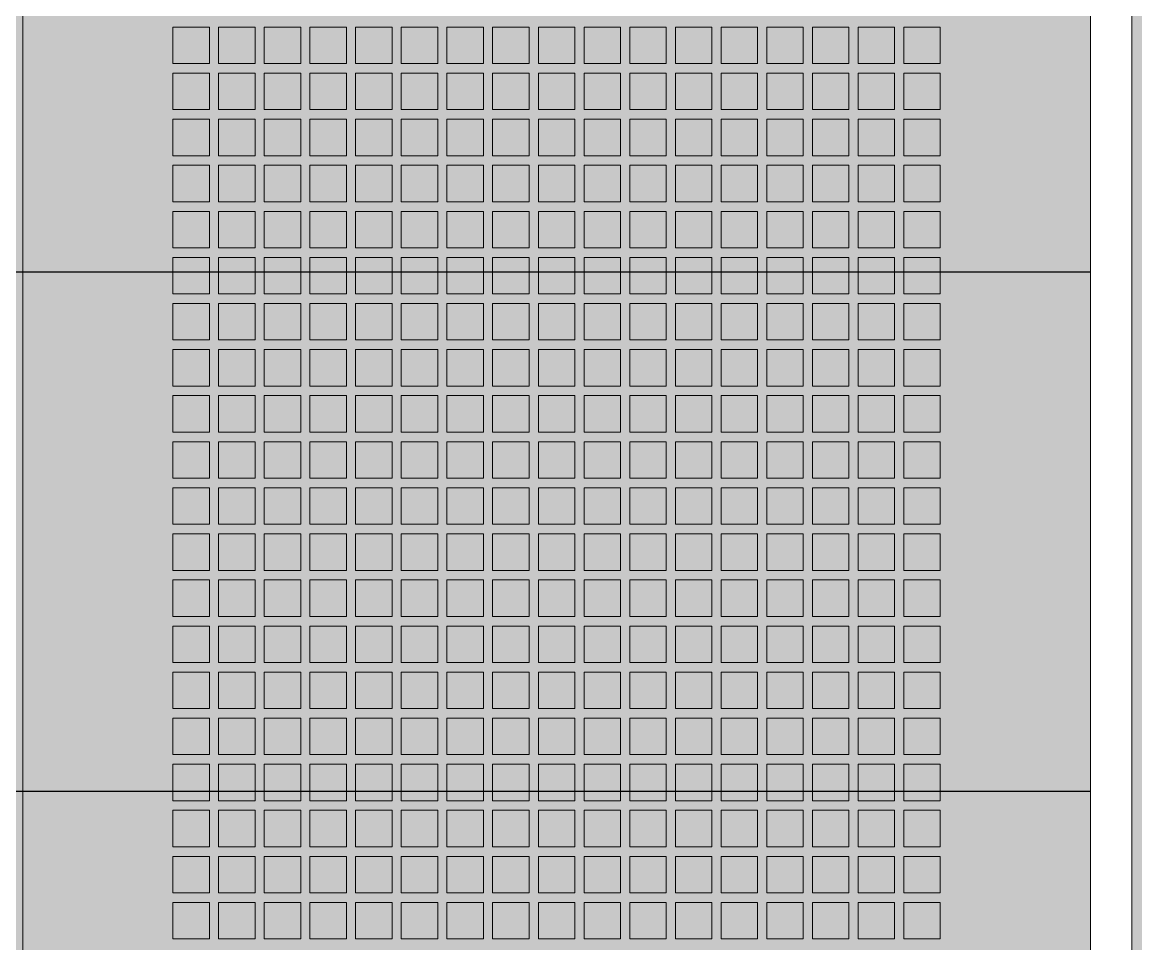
# Model space of a CAD drawing. Header units: millimetres. Extents: x 6914 to 9858, y -2771 to -210.
# Drawn here: x 7629.5 to 7870.3, y -792.2 to -592.9 of the extents above; entities that cross this region are included whole.
import ezdxf

# ---------------------------------------------------------------- set-up
doc = ezdxf.new("R2010")
doc.units = ezdxf.units.MM
doc.layers.get('0').update_dxf_attribs({"lineweight": 9})
doc.layers.add('THICK', color=7, linetype='Continuous', lineweight=13)
doc.layers.add('тонкая', color=7, linetype='Continuous', lineweight=13)
doc.layers.add('Невидимые', color=170, linetype='Continuous', plot=False)

# ---------------------------------------------------------------- blocks, each defined once
blk = doc.blocks.new('Из_буфера7475')
at = {"ltscale": 40}
h = blk.add_hatch(color=252, dxfattribs=at)
h.paths.add_polyline_path([(-115.44, -1152.97), (115.45, -1152.97), (115.45, -1396.21), (-115.44, -1396.21)])
h.paths.add_polyline_path([(115.45, -47.68), (115.45, -1152.97), (-115.44, -1152.97), (-115.44, -47.68), (-113.44, -45.68), (113.45, -45.68)])
h.paths.add_polyline_path([(-115.44, -1152.97), (115.45, -1152.97), (115.45, -1396.21), (-115.44, -1396.21)])
blk.add_lwpolyline([(115.45, -47.68), (115.45, -1152.97), (-115.44, -1152.97), (-115.44, -47.68), (-113.44, -45.68), (113.45, -45.68)], close=True, dxfattribs=at)
at = {"layer": 'Невидимые', "ltscale": 40}
for p, q in [((-115.44, -240.3), (115.45, -240.3)), ((-115.44, -352.68), (115.45, -352.68))]:
    blk.add_line(p, q, dxfattribs=at)
blk = doc.blocks.new('Из_буфера21322')
at = {"ltscale": 100, "true_color": 0xc5c7c4}
h = blk.add_hatch(color=9, dxfattribs=at)
h.paths.add_polyline_path([(300, -1998.7), (255, -1998.7), (255, -1987.3), (300, -1987.3)])
h.paths.add_polyline_path([(300, -9.7), (255, -9.7), (255, -1987.3), (300, -1987.3)])
at = {"ltscale": 100}
blk.add_lwpolyline([(300, -9.7), (255, -9.7), (255, -1987.3), (300, -1987.3)], close=True, dxfattribs=at)
at = {"layer": 'THICK'}
blk.add_line((255, -236.25), (255, -1960.75), dxfattribs=at)

msp = doc.modelspace()

# ---------------------------------------------------------------- hatches: boundary and pattern name
at = {"ltscale": 40}
h = msp.add_hatch(color=252, dxfattribs=at)
h.paths.add_polyline_path([(7629.58, -1559.52), (7860.47, -1559.52), (7860.47, -1802.76), (7629.58, -1802.76)])
h.paths.add_polyline_path([(7860.47, -454.23), (7860.47, -1559.52), (7629.58, -1559.52), (7629.58, -454.23), (7631.58, -452.23), (7858.47, -452.23)])
h.paths.add_polyline_path([(7629.58, -1559.52), (7860.47, -1559.52), (7860.47, -1802.76), (7629.58, -1802.76)])

# ---------------------------------------------------------------- linework, layer by layer
msp.add_lwpolyline([(7860.47, -454.23), (7860.47, -1559.52), (7629.58, -1559.52), (7629.58, -454.23), (7631.58, -452.23), (7858.47, -452.23)], close=True, dxfattribs=at)
at = {"layer": 'Невидимые', "ltscale": 40}
for p, q in [((7629.58, -646.85), (7860.47, -646.85)), ((7629.58, -759.23), (7860.47, -759.23))]:
    msp.add_line(p, q, dxfattribs=at)
at = {"layer": 'тонкая'}
for points in [[(7662.04, -593.91), (7669.95, -593.91), (7669.95, -601.82), (7662.04, -601.82)], [(7671.92, -593.91), (7679.83, -593.91), (7679.83, -601.82), (7671.92, -601.82)], [(7681.8, -593.91), (7689.7, -593.91), (7689.7, -601.82), (7681.8, -601.82)], [(7691.68, -593.91), (7699.58, -593.91), (7699.58, -601.82), (7691.68, -601.82)], [(7701.56, -593.91), (7709.46, -593.91), (7709.46, -601.82), (7701.56, -601.82)], [(7711.44, -593.91), (7719.34, -593.91), (7719.34, -601.82), (7711.44, -601.82)], [(7721.31, -593.91), (7729.22, -593.91), (7729.22, -601.82), (7721.31, -601.82)], [(7731.19, -593.91), (7739.1, -593.91), (7739.1, -601.82), (7731.19, -601.82)], [(7741.07, -593.91), (7748.97, -593.91), (7748.97, -601.82), (7741.07, -601.82)], [(7750.95, -593.91), (7758.85, -593.91), (7758.85, -601.82), (7750.95, -601.82)], [(7760.83, -593.91), (7768.73, -593.91), (7768.73, -601.82), (7760.83, -601.82)], [(7770.71, -593.91), (7778.61, -593.91), (7778.61, -601.82), (7770.71, -601.82)], [(7780.58, -593.91), (7788.49, -593.91), (7788.49, -601.82), (7780.58, -601.82)], [(7790.46, -593.91), (7798.37, -593.91), (7798.37, -601.82), (7790.46, -601.82)], [(7800.34, -593.91), (7808.24, -593.91), (7808.24, -601.82), (7800.34, -601.82)], [(7810.22, -593.91), (7818.12, -593.91), (7818.12, -601.82), (7810.22, -601.82)], [(7820.1, -593.91), (7828, -593.91), (7828, -601.82), (7820.1, -601.82)], [(7662.04, -603.88), (7669.95, -603.88), (7669.95, -611.78), (7662.04, -611.78)], [(7671.92, -603.88), (7679.83, -603.88), (7679.83, -611.78), (7671.92, -611.78)], [(7681.8, -603.88), (7689.7, -603.88), (7689.7, -611.78), (7681.8, -611.78)], [(7691.68, -603.88), (7699.58, -603.88), (7699.58, -611.78), (7691.68, -611.78)], [(7701.56, -603.88), (7709.46, -603.88), (7709.46, -611.78), (7701.56, -611.78)], [(7711.44, -603.88), (7719.34, -603.88), (7719.34, -611.78), (7711.44, -611.78)], [(7721.31, -603.88), (7729.22, -603.88), (7729.22, -611.78), (7721.31, -611.78)], [(7731.19, -603.88), (7739.1, -603.88), (7739.1, -611.78), (7731.19, -611.78)], [(7741.07, -603.88), (7748.97, -603.88), (7748.97, -611.78), (7741.07, -611.78)], [(7750.95, -603.88), (7758.85, -603.88), (7758.85, -611.78), (7750.95, -611.78)], [(7760.83, -603.88), (7768.73, -603.88), (7768.73, -611.78), (7760.83, -611.78)], [(7770.71, -603.88), (7778.61, -603.88), (7778.61, -611.78), (7770.71, -611.78)], [(7780.58, -603.88), (7788.49, -603.88), (7788.49, -611.78), (7780.58, -611.78)], [(7790.46, -603.88), (7798.37, -603.88), (7798.37, -611.78), (7790.46, -611.78)], [(7800.34, -603.88), (7808.24, -603.88), (7808.24, -611.78), (7800.34, -611.78)], [(7810.22, -603.88), (7818.12, -603.88), (7818.12, -611.78), (7810.22, -611.78)], [(7820.1, -603.88), (7828, -603.88), (7828, -611.78), (7820.1, -611.78)], [(7662.04, -613.85), (7669.95, -613.85), (7669.95, -621.75), (7662.04, -621.75)], [(7671.92, -613.85), (7679.83, -613.85), (7679.83, -621.75), (7671.92, -621.75)], [(7681.8, -613.85), (7689.7, -613.85), (7689.7, -621.75), (7681.8, -621.75)], [(7691.68, -613.85), (7699.58, -613.85), (7699.58, -621.75), (7691.68, -621.75)], [(7701.56, -613.85), (7709.46, -613.85), (7709.46, -621.75), (7701.56, -621.75)], [(7711.44, -613.85), (7719.34, -613.85), (7719.34, -621.75), (7711.44, -621.75)], [(7721.31, -613.85), (7729.22, -613.85), (7729.22, -621.75), (7721.31, -621.75)], [(7731.19, -613.85), (7739.1, -613.85), (7739.1, -621.75), (7731.19, -621.75)], [(7741.07, -613.85), (7748.97, -613.85), (7748.97, -621.75), (7741.07, -621.75)], [(7750.95, -613.85), (7758.85, -613.85), (7758.85, -621.75), (7750.95, -621.75)], [(7760.83, -613.85), (7768.73, -613.85), (7768.73, -621.75), (7760.83, -621.75)], [(7770.71, -613.85), (7778.61, -613.85), (7778.61, -621.75), (7770.71, -621.75)], [(7780.58, -613.85), (7788.49, -613.85), (7788.49, -621.75), (7780.58, -621.75)], [(7790.46, -613.85), (7798.37, -613.85), (7798.37, -621.75), (7790.46, -621.75)], [(7800.34, -613.85), (7808.24, -613.85), (7808.24, -621.75), (7800.34, -621.75)], [(7810.22, -613.85), (7818.12, -613.85), (7818.12, -621.75), (7810.22, -621.75)], [(7820.1, -613.85), (7828, -613.85), (7828, -621.75), (7820.1, -621.75)], [(7662.04, -623.81), (7669.95, -623.81), (7669.95, -631.72), (7662.04, -631.72)], [(7671.92, -623.81), (7679.83, -623.81), (7679.83, -631.72), (7671.92, -631.72)], [(7681.8, -623.81), (7689.7, -623.81), (7689.7, -631.72), (7681.8, -631.72)], [(7691.68, -623.81), (7699.58, -623.81), (7699.58, -631.72), (7691.68, -631.72)], [(7701.56, -623.81), (7709.46, -623.81), (7709.46, -631.72), (7701.56, -631.72)], [(7711.44, -623.81), (7719.34, -623.81), (7719.34, -631.72), (7711.44, -631.72)], [(7721.31, -623.81), (7729.22, -623.81), (7729.22, -631.72), (7721.31, -631.72)], [(7731.19, -623.81), (7739.1, -623.81), (7739.1, -631.72), (7731.19, -631.72)], [(7741.07, -623.81), (7748.97, -623.81), (7748.97, -631.72), (7741.07, -631.72)], [(7750.95, -623.81), (7758.85, -623.81), (7758.85, -631.72), (7750.95, -631.72)], [(7760.83, -623.81), (7768.73, -623.81), (7768.73, -631.72), (7760.83, -631.72)], [(7770.71, -623.81), (7778.61, -623.81), (7778.61, -631.72), (7770.71, -631.72)], [(7780.58, -623.81), (7788.49, -623.81), (7788.49, -631.72), (7780.58, -631.72)], [(7790.46, -623.81), (7798.37, -623.81), (7798.37, -631.72), (7790.46, -631.72)], [(7800.34, -623.81), (7808.24, -623.81), (7808.24, -631.72), (7800.34, -631.72)], [(7810.22, -623.81), (7818.12, -623.81), (7818.12, -631.72), (7810.22, -631.72)], [(7820.1, -623.81), (7828, -623.81), (7828, -631.72), (7820.1, -631.72)], [(7662.04, -633.78), (7669.95, -633.78), (7669.95, -641.68), (7662.04, -641.68)], [(7671.92, -633.78), (7679.83, -633.78), (7679.83, -641.68), (7671.92, -641.68)], [(7681.8, -633.78), (7689.7, -633.78), (7689.7, -641.68), (7681.8, -641.68)], [(7691.68, -633.78), (7699.58, -633.78), (7699.58, -641.68), (7691.68, -641.68)], [(7701.56, -633.78), (7709.46, -633.78), (7709.46, -641.68), (7701.56, -641.68)], [(7711.44, -633.78), (7719.34, -633.78), (7719.34, -641.68), (7711.44, -641.68)], [(7721.31, -633.78), (7729.22, -633.78), (7729.22, -641.68), (7721.31, -641.68)], [(7731.19, -633.78), (7739.1, -633.78), (7739.1, -641.68), (7731.19, -641.68)], [(7741.07, -633.78), (7748.97, -633.78), (7748.97, -641.68), (7741.07, -641.68)], [(7750.95, -633.78), (7758.85, -633.78), (7758.85, -641.68), (7750.95, -641.68)], [(7760.83, -633.78), (7768.73, -633.78), (7768.73, -641.68), (7760.83, -641.68)], [(7770.71, -633.78), (7778.61, -633.78), (7778.61, -641.68), (7770.71, -641.68)], [(7780.58, -633.78), (7788.49, -633.78), (7788.49, -641.68), (7780.58, -641.68)], [(7790.46, -633.78), (7798.37, -633.78), (7798.37, -641.68), (7790.46, -641.68)], [(7800.34, -633.78), (7808.24, -633.78), (7808.24, -641.68), (7800.34, -641.68)], [(7810.22, -633.78), (7818.12, -633.78), (7818.12, -641.68), (7810.22, -641.68)], [(7820.1, -633.78), (7828, -633.78), (7828, -641.68), (7820.1, -641.68)], [(7662.04, -643.74), (7669.95, -643.74), (7669.95, -651.65), (7662.04, -651.65)], [(7671.92, -643.74), (7679.83, -643.74), (7679.83, -651.65), (7671.92, -651.65)], [(7681.8, -643.74), (7689.7, -643.74), (7689.7, -651.65), (7681.8, -651.65)], [(7691.68, -643.74), (7699.58, -643.74), (7699.58, -651.65), (7691.68, -651.65)], [(7701.56, -643.74), (7709.46, -643.74), (7709.46, -651.65), (7701.56, -651.65)], [(7711.44, -643.74), (7719.34, -643.74), (7719.34, -651.65), (7711.44, -651.65)], [(7721.31, -643.74), (7729.22, -643.74), (7729.22, -651.65), (7721.31, -651.65)], [(7731.19, -643.74), (7739.1, -643.74), (7739.1, -651.65), (7731.19, -651.65)], [(7741.07, -643.74), (7748.97, -643.74), (7748.97, -651.65), (7741.07, -651.65)], [(7750.95, -643.74), (7758.85, -643.74), (7758.85, -651.65), (7750.95, -651.65)], [(7760.83, -643.74), (7768.73, -643.74), (7768.73, -651.65), (7760.83, -651.65)], [(7770.71, -643.74), (7778.61, -643.74), (7778.61, -651.65), (7770.71, -651.65)], [(7780.58, -643.74), (7788.49, -643.74), (7788.49, -651.65), (7780.58, -651.65)], [(7790.46, -643.74), (7798.37, -643.74), (7798.37, -651.65), (7790.46, -651.65)], [(7800.34, -643.74), (7808.24, -643.74), (7808.24, -651.65), (7800.34, -651.65)], [(7810.22, -643.74), (7818.12, -643.74), (7818.12, -651.65), (7810.22, -651.65)], [(7820.1, -643.74), (7828, -643.74), (7828, -651.65), (7820.1, -651.65)], [(7662.04, -653.71), (7669.95, -653.71), (7669.95, -661.61), (7662.04, -661.61)], [(7671.92, -653.71), (7679.83, -653.71), (7679.83, -661.61), (7671.92, -661.61)], [(7681.8, -653.71), (7689.7, -653.71), (7689.7, -661.61), (7681.8, -661.61)], [(7691.68, -653.71), (7699.58, -653.71), (7699.58, -661.61), (7691.68, -661.61)], [(7701.56, -653.71), (7709.46, -653.71), (7709.46, -661.61), (7701.56, -661.61)], [(7711.44, -653.71), (7719.34, -653.71), (7719.34, -661.61), (7711.44, -661.61)], [(7721.31, -653.71), (7729.22, -653.71), (7729.22, -661.61), (7721.31, -661.61)], [(7731.19, -653.71), (7739.1, -653.71), (7739.1, -661.61), (7731.19, -661.61)], [(7741.07, -653.71), (7748.97, -653.71), (7748.97, -661.61), (7741.07, -661.61)], [(7750.95, -653.71), (7758.85, -653.71), (7758.85, -661.61), (7750.95, -661.61)], [(7760.83, -653.71), (7768.73, -653.71), (7768.73, -661.61), (7760.83, -661.61)], [(7770.71, -653.71), (7778.61, -653.71), (7778.61, -661.61), (7770.71, -661.61)], [(7780.58, -653.71), (7788.49, -653.71), (7788.49, -661.61), (7780.58, -661.61)], [(7790.46, -653.71), (7798.37, -653.71), (7798.37, -661.61), (7790.46, -661.61)], [(7800.34, -653.71), (7808.24, -653.71), (7808.24, -661.61), (7800.34, -661.61)], [(7810.22, -653.71), (7818.12, -653.71), (7818.12, -661.61), (7810.22, -661.61)], [(7820.1, -653.71), (7828, -653.71), (7828, -661.61), (7820.1, -661.61)], [(7662.04, -663.68), (7669.95, -663.68), (7669.95, -671.58), (7662.04, -671.58)], [(7671.92, -663.68), (7679.83, -663.68), (7679.83, -671.58), (7671.92, -671.58)], [(7681.8, -663.68), (7689.7, -663.68), (7689.7, -671.58), (7681.8, -671.58)], [(7691.68, -663.68), (7699.58, -663.68), (7699.58, -671.58), (7691.68, -671.58)], [(7701.56, -663.68), (7709.46, -663.68), (7709.46, -671.58), (7701.56, -671.58)], [(7711.44, -663.68), (7719.34, -663.68), (7719.34, -671.58), (7711.44, -671.58)], [(7721.31, -663.68), (7729.22, -663.68), (7729.22, -671.58), (7721.31, -671.58)], [(7731.19, -663.68), (7739.1, -663.68), (7739.1, -671.58), (7731.19, -671.58)], [(7741.07, -663.68), (7748.97, -663.68), (7748.97, -671.58), (7741.07, -671.58)], [(7750.95, -663.68), (7758.85, -663.68), (7758.85, -671.58), (7750.95, -671.58)], [(7760.83, -663.68), (7768.73, -663.68), (7768.73, -671.58), (7760.83, -671.58)], [(7770.71, -663.68), (7778.61, -663.68), (7778.61, -671.58), (7770.71, -671.58)], [(7780.58, -663.68), (7788.49, -663.68), (7788.49, -671.58), (7780.58, -671.58)], [(7790.46, -663.68), (7798.37, -663.68), (7798.37, -671.58), (7790.46, -671.58)], [(7800.34, -663.68), (7808.24, -663.68), (7808.24, -671.58), (7800.34, -671.58)], [(7810.22, -663.68), (7818.12, -663.68), (7818.12, -671.58), (7810.22, -671.58)], [(7820.1, -663.68), (7828, -663.68), (7828, -671.58), (7820.1, -671.58)], [(7662.04, -673.64), (7669.95, -673.64), (7669.95, -681.55), (7662.04, -681.55)], [(7671.92, -673.64), (7679.83, -673.64), (7679.83, -681.55), (7671.92, -681.55)], [(7681.8, -673.64), (7689.7, -673.64), (7689.7, -681.55), (7681.8, -681.55)], [(7691.68, -673.64), (7699.58, -673.64), (7699.58, -681.55), (7691.68, -681.55)], [(7701.56, -673.64), (7709.46, -673.64), (7709.46, -681.55), (7701.56, -681.55)], [(7711.44, -673.64), (7719.34, -673.64), (7719.34, -681.55), (7711.44, -681.55)], [(7721.31, -673.64), (7729.22, -673.64), (7729.22, -681.55), (7721.31, -681.55)], [(7731.19, -673.64), (7739.1, -673.64), (7739.1, -681.55), (7731.19, -681.55)], [(7741.07, -673.64), (7748.97, -673.64), (7748.97, -681.55), (7741.07, -681.55)], [(7750.95, -673.64), (7758.85, -673.64), (7758.85, -681.55), (7750.95, -681.55)], [(7760.83, -673.64), (7768.73, -673.64), (7768.73, -681.55), (7760.83, -681.55)], [(7770.71, -673.64), (7778.61, -673.64), (7778.61, -681.55), (7770.71, -681.55)], [(7780.58, -673.64), (7788.49, -673.64), (7788.49, -681.55), (7780.58, -681.55)], [(7790.46, -673.64), (7798.37, -673.64), (7798.37, -681.55), (7790.46, -681.55)], [(7800.34, -673.64), (7808.24, -673.64), (7808.24, -681.55), (7800.34, -681.55)], [(7810.22, -673.64), (7818.12, -673.64), (7818.12, -681.55), (7810.22, -681.55)], [(7820.1, -673.64), (7828, -673.64), (7828, -681.55), (7820.1, -681.55)], [(7662.04, -683.61), (7669.95, -683.61), (7669.95, -691.51), (7662.04, -691.51)], [(7671.92, -683.61), (7679.83, -683.61), (7679.83, -691.51), (7671.92, -691.51)], [(7681.8, -683.61), (7689.7, -683.61), (7689.7, -691.51), (7681.8, -691.51)], [(7691.68, -683.61), (7699.58, -683.61), (7699.58, -691.51), (7691.68, -691.51)], [(7701.56, -683.61), (7709.46, -683.61), (7709.46, -691.51), (7701.56, -691.51)], [(7711.44, -683.61), (7719.34, -683.61), (7719.34, -691.51), (7711.44, -691.51)], [(7721.31, -683.61), (7729.22, -683.61), (7729.22, -691.51), (7721.31, -691.51)], [(7731.19, -683.61), (7739.1, -683.61), (7739.1, -691.51), (7731.19, -691.51)], [(7741.07, -683.61), (7748.97, -683.61), (7748.97, -691.51), (7741.07, -691.51)], [(7750.95, -683.61), (7758.85, -683.61), (7758.85, -691.51), (7750.95, -691.51)], [(7760.83, -683.61), (7768.73, -683.61), (7768.73, -691.51), (7760.83, -691.51)], [(7770.71, -683.61), (7778.61, -683.61), (7778.61, -691.51), (7770.71, -691.51)], [(7780.58, -683.61), (7788.49, -683.61), (7788.49, -691.51), (7780.58, -691.51)], [(7790.46, -683.61), (7798.37, -683.61), (7798.37, -691.51), (7790.46, -691.51)], [(7800.34, -683.61), (7808.24, -683.61), (7808.24, -691.51), (7800.34, -691.51)], [(7810.22, -683.61), (7818.12, -683.61), (7818.12, -691.51), (7810.22, -691.51)], [(7820.1, -683.61), (7828, -683.61), (7828, -691.51), (7820.1, -691.51)], [(7662.04, -693.58), (7669.95, -693.58), (7669.95, -701.48), (7662.04, -701.48)], [(7671.92, -693.58), (7679.83, -693.58), (7679.83, -701.48), (7671.92, -701.48)], [(7681.8, -693.58), (7689.7, -693.58), (7689.7, -701.48), (7681.8, -701.48)], [(7691.68, -693.58), (7699.58, -693.58), (7699.58, -701.48), (7691.68, -701.48)], [(7701.56, -693.58), (7709.46, -693.58), (7709.46, -701.48), (7701.56, -701.48)], [(7711.44, -693.58), (7719.34, -693.58), (7719.34, -701.48), (7711.44, -701.48)], [(7721.31, -693.58), (7729.22, -693.58), (7729.22, -701.48), (7721.31, -701.48)], [(7731.19, -693.58), (7739.1, -693.58), (7739.1, -701.48), (7731.19, -701.48)], [(7741.07, -693.58), (7748.97, -693.58), (7748.97, -701.48), (7741.07, -701.48)], [(7750.95, -693.58), (7758.85, -693.58), (7758.85, -701.48), (7750.95, -701.48)], [(7760.83, -693.58), (7768.73, -693.58), (7768.73, -701.48), (7760.83, -701.48)], [(7770.71, -693.58), (7778.61, -693.58), (7778.61, -701.48), (7770.71, -701.48)], [(7780.58, -693.58), (7788.49, -693.58), (7788.49, -701.48), (7780.58, -701.48)], [(7790.46, -693.58), (7798.37, -693.58), (7798.37, -701.48), (7790.46, -701.48)], [(7800.34, -693.58), (7808.24, -693.58), (7808.24, -701.48), (7800.34, -701.48)], [(7810.22, -693.58), (7818.12, -693.58), (7818.12, -701.48), (7810.22, -701.48)], [(7820.1, -693.58), (7828, -693.58), (7828, -701.48), (7820.1, -701.48)], [(7662.04, -703.54), (7669.95, -703.54), (7669.95, -711.45), (7662.04, -711.45)], [(7671.92, -703.54), (7679.83, -703.54), (7679.83, -711.45), (7671.92, -711.45)], [(7681.8, -703.54), (7689.7, -703.54), (7689.7, -711.45), (7681.8, -711.45)], [(7691.68, -703.54), (7699.58, -703.54), (7699.58, -711.45), (7691.68, -711.45)], [(7701.56, -703.54), (7709.46, -703.54), (7709.46, -711.45), (7701.56, -711.45)], [(7711.44, -703.54), (7719.34, -703.54), (7719.34, -711.45), (7711.44, -711.45)], [(7721.31, -703.54), (7729.22, -703.54), (7729.22, -711.45), (7721.31, -711.45)], [(7731.19, -703.54), (7739.1, -703.54), (7739.1, -711.45), (7731.19, -711.45)], [(7741.07, -703.54), (7748.97, -703.54), (7748.97, -711.45), (7741.07, -711.45)], [(7750.95, -703.54), (7758.85, -703.54), (7758.85, -711.45), (7750.95, -711.45)], [(7760.83, -703.54), (7768.73, -703.54), (7768.73, -711.45), (7760.83, -711.45)], [(7770.71, -703.54), (7778.61, -703.54), (7778.61, -711.45), (7770.71, -711.45)], [(7780.58, -703.54), (7788.49, -703.54), (7788.49, -711.45), (7780.58, -711.45)], [(7790.46, -703.54), (7798.37, -703.54), (7798.37, -711.45), (7790.46, -711.45)], [(7800.34, -703.54), (7808.24, -703.54), (7808.24, -711.45), (7800.34, -711.45)], [(7810.22, -703.54), (7818.12, -703.54), (7818.12, -711.45), (7810.22, -711.45)], [(7820.1, -703.54), (7828, -703.54), (7828, -711.45), (7820.1, -711.45)], [(7662.04, -713.51), (7669.95, -713.51), (7669.95, -721.41), (7662.04, -721.41)], [(7671.92, -713.51), (7679.83, -713.51), (7679.83, -721.41), (7671.92, -721.41)], [(7681.8, -713.51), (7689.7, -713.51), (7689.7, -721.41), (7681.8, -721.41)], [(7691.68, -713.51), (7699.58, -713.51), (7699.58, -721.41), (7691.68, -721.41)], [(7701.56, -713.51), (7709.46, -713.51), (7709.46, -721.41), (7701.56, -721.41)], [(7711.44, -713.51), (7719.34, -713.51), (7719.34, -721.41), (7711.44, -721.41)], [(7721.31, -713.51), (7729.22, -713.51), (7729.22, -721.41), (7721.31, -721.41)], [(7731.19, -713.51), (7739.1, -713.51), (7739.1, -721.41), (7731.19, -721.41)], [(7741.07, -713.51), (7748.97, -713.51), (7748.97, -721.41), (7741.07, -721.41)], [(7750.95, -713.51), (7758.85, -713.51), (7758.85, -721.41), (7750.95, -721.41)], [(7760.83, -713.51), (7768.73, -713.51), (7768.73, -721.41), (7760.83, -721.41)], [(7770.71, -713.51), (7778.61, -713.51), (7778.61, -721.41), (7770.71, -721.41)], [(7780.58, -713.51), (7788.49, -713.51), (7788.49, -721.41), (7780.58, -721.41)], [(7790.46, -713.51), (7798.37, -713.51), (7798.37, -721.41), (7790.46, -721.41)], [(7800.34, -713.51), (7808.24, -713.51), (7808.24, -721.41), (7800.34, -721.41)], [(7810.22, -713.51), (7818.12, -713.51), (7818.12, -721.41), (7810.22, -721.41)], [(7820.1, -713.51), (7828, -713.51), (7828, -721.41), (7820.1, -721.41)], [(7662.04, -723.48), (7669.95, -723.48), (7669.95, -731.38), (7662.04, -731.38)], [(7671.92, -723.48), (7679.83, -723.48), (7679.83, -731.38), (7671.92, -731.38)], [(7681.8, -723.48), (7689.7, -723.48), (7689.7, -731.38), (7681.8, -731.38)], [(7691.68, -723.48), (7699.58, -723.48), (7699.58, -731.38), (7691.68, -731.38)], [(7701.56, -723.48), (7709.46, -723.48), (7709.46, -731.38), (7701.56, -731.38)], [(7711.44, -723.48), (7719.34, -723.48), (7719.34, -731.38), (7711.44, -731.38)], [(7721.31, -723.48), (7729.22, -723.48), (7729.22, -731.38), (7721.31, -731.38)], [(7731.19, -723.48), (7739.1, -723.48), (7739.1, -731.38), (7731.19, -731.38)], [(7741.07, -723.48), (7748.97, -723.48), (7748.97, -731.38), (7741.07, -731.38)], [(7750.95, -723.48), (7758.85, -723.48), (7758.85, -731.38), (7750.95, -731.38)], [(7760.83, -723.48), (7768.73, -723.48), (7768.73, -731.38), (7760.83, -731.38)], [(7770.71, -723.48), (7778.61, -723.48), (7778.61, -731.38), (7770.71, -731.38)], [(7780.58, -723.48), (7788.49, -723.48), (7788.49, -731.38), (7780.58, -731.38)], [(7790.46, -723.48), (7798.37, -723.48), (7798.37, -731.38), (7790.46, -731.38)], [(7800.34, -723.48), (7808.24, -723.48), (7808.24, -731.38), (7800.34, -731.38)], [(7810.22, -723.48), (7818.12, -723.48), (7818.12, -731.38), (7810.22, -731.38)], [(7820.1, -723.48), (7828, -723.48), (7828, -731.38), (7820.1, -731.38)], [(7662.04, -733.44), (7669.95, -733.44), (7669.95, -741.35), (7662.04, -741.35)], [(7671.92, -733.44), (7679.83, -733.44), (7679.83, -741.35), (7671.92, -741.35)], [(7681.8, -733.44), (7689.7, -733.44), (7689.7, -741.35), (7681.8, -741.35)], [(7691.68, -733.44), (7699.58, -733.44), (7699.58, -741.35), (7691.68, -741.35)], [(7701.56, -733.44), (7709.46, -733.44), (7709.46, -741.35), (7701.56, -741.35)], [(7711.44, -733.44), (7719.34, -733.44), (7719.34, -741.35), (7711.44, -741.35)], [(7721.31, -733.44), (7729.22, -733.44), (7729.22, -741.35), (7721.31, -741.35)], [(7731.19, -733.44), (7739.1, -733.44), (7739.1, -741.35), (7731.19, -741.35)], [(7741.07, -733.44), (7748.97, -733.44), (7748.97, -741.35), (7741.07, -741.35)], [(7750.95, -733.44), (7758.85, -733.44), (7758.85, -741.35), (7750.95, -741.35)], [(7760.83, -733.44), (7768.73, -733.44), (7768.73, -741.35), (7760.83, -741.35)], [(7770.71, -733.44), (7778.61, -733.44), (7778.61, -741.35), (7770.71, -741.35)], [(7780.58, -733.44), (7788.49, -733.44), (7788.49, -741.35), (7780.58, -741.35)], [(7790.46, -733.44), (7798.37, -733.44), (7798.37, -741.35), (7790.46, -741.35)], [(7800.34, -733.44), (7808.24, -733.44), (7808.24, -741.35), (7800.34, -741.35)], [(7810.22, -733.44), (7818.12, -733.44), (7818.12, -741.35), (7810.22, -741.35)], [(7820.1, -733.44), (7828, -733.44), (7828, -741.35), (7820.1, -741.35)], [(7662.04, -743.41), (7669.95, -743.41), (7669.95, -751.31), (7662.04, -751.31)], [(7671.92, -743.41), (7679.83, -743.41), (7679.83, -751.31), (7671.92, -751.31)], [(7681.8, -743.41), (7689.7, -743.41), (7689.7, -751.31), (7681.8, -751.31)], [(7691.68, -743.41), (7699.58, -743.41), (7699.58, -751.31), (7691.68, -751.31)], [(7701.56, -743.41), (7709.46, -743.41), (7709.46, -751.31), (7701.56, -751.31)], [(7711.44, -743.41), (7719.34, -743.41), (7719.34, -751.31), (7711.44, -751.31)], [(7721.31, -743.41), (7729.22, -743.41), (7729.22, -751.31), (7721.31, -751.31)], [(7731.19, -743.41), (7739.1, -743.41), (7739.1, -751.31), (7731.19, -751.31)], [(7741.07, -743.41), (7748.97, -743.41), (7748.97, -751.31), (7741.07, -751.31)], [(7750.95, -743.41), (7758.85, -743.41), (7758.85, -751.31), (7750.95, -751.31)], [(7760.83, -743.41), (7768.73, -743.41), (7768.73, -751.31), (7760.83, -751.31)], [(7770.71, -743.41), (7778.61, -743.41), (7778.61, -751.31), (7770.71, -751.31)], [(7780.58, -743.41), (7788.49, -743.41), (7788.49, -751.31), (7780.58, -751.31)], [(7790.46, -743.41), (7798.37, -743.41), (7798.37, -751.31), (7790.46, -751.31)], [(7800.34, -743.41), (7808.24, -743.41), (7808.24, -751.31), (7800.34, -751.31)], [(7810.22, -743.41), (7818.12, -743.41), (7818.12, -751.31), (7810.22, -751.31)], [(7820.1, -743.41), (7828, -743.41), (7828, -751.31), (7820.1, -751.31)], [(7662.04, -753.37), (7669.95, -753.37), (7669.95, -761.28), (7662.04, -761.28)], [(7671.92, -753.37), (7679.83, -753.37), (7679.83, -761.28), (7671.92, -761.28)], [(7681.8, -753.37), (7689.7, -753.37), (7689.7, -761.28), (7681.8, -761.28)], [(7691.68, -753.37), (7699.58, -753.37), (7699.58, -761.28), (7691.68, -761.28)], [(7701.56, -753.37), (7709.46, -753.37), (7709.46, -761.28), (7701.56, -761.28)], [(7711.44, -753.37), (7719.34, -753.37), (7719.34, -761.28), (7711.44, -761.28)], [(7721.31, -753.37), (7729.22, -753.37), (7729.22, -761.28), (7721.31, -761.28)], [(7731.19, -753.37), (7739.1, -753.37), (7739.1, -761.28), (7731.19, -761.28)], [(7741.07, -753.37), (7748.97, -753.37), (7748.97, -761.28), (7741.07, -761.28)], [(7750.95, -753.37), (7758.85, -753.37), (7758.85, -761.28), (7750.95, -761.28)], [(7760.83, -753.37), (7768.73, -753.37), (7768.73, -761.28), (7760.83, -761.28)], [(7770.71, -753.37), (7778.61, -753.37), (7778.61, -761.28), (7770.71, -761.28)], [(7780.58, -753.37), (7788.49, -753.37), (7788.49, -761.28), (7780.58, -761.28)], [(7790.46, -753.37), (7798.37, -753.37), (7798.37, -761.28), (7790.46, -761.28)], [(7800.34, -753.37), (7808.24, -753.37), (7808.24, -761.28), (7800.34, -761.28)], [(7810.22, -753.37), (7818.12, -753.37), (7818.12, -761.28), (7810.22, -761.28)], [(7820.1, -753.37), (7828, -753.37), (7828, -761.28), (7820.1, -761.28)], [(7662.04, -763.34), (7669.95, -763.34), (7669.95, -771.24), (7662.04, -771.24)], [(7671.92, -763.34), (7679.83, -763.34), (7679.83, -771.24), (7671.92, -771.24)], [(7681.8, -763.34), (7689.7, -763.34), (7689.7, -771.24), (7681.8, -771.24)], [(7691.68, -763.34), (7699.58, -763.34), (7699.58, -771.24), (7691.68, -771.24)], [(7701.56, -763.34), (7709.46, -763.34), (7709.46, -771.24), (7701.56, -771.24)], [(7711.44, -763.34), (7719.34, -763.34), (7719.34, -771.24), (7711.44, -771.24)], [(7721.31, -763.34), (7729.22, -763.34), (7729.22, -771.24), (7721.31, -771.24)], [(7731.19, -763.34), (7739.1, -763.34), (7739.1, -771.24), (7731.19, -771.24)], [(7741.07, -763.34), (7748.97, -763.34), (7748.97, -771.24), (7741.07, -771.24)], [(7750.95, -763.34), (7758.85, -763.34), (7758.85, -771.24), (7750.95, -771.24)], [(7760.83, -763.34), (7768.73, -763.34), (7768.73, -771.24), (7760.83, -771.24)], [(7770.71, -763.34), (7778.61, -763.34), (7778.61, -771.24), (7770.71, -771.24)], [(7780.58, -763.34), (7788.49, -763.34), (7788.49, -771.24), (7780.58, -771.24)], [(7790.46, -763.34), (7798.37, -763.34), (7798.37, -771.24), (7790.46, -771.24)], [(7800.34, -763.34), (7808.24, -763.34), (7808.24, -771.24), (7800.34, -771.24)], [(7810.22, -763.34), (7818.12, -763.34), (7818.12, -771.24), (7810.22, -771.24)], [(7820.1, -763.34), (7828, -763.34), (7828, -771.24), (7820.1, -771.24)], [(7662.04, -773.31), (7669.95, -773.31), (7669.95, -781.21), (7662.04, -781.21)], [(7671.92, -773.31), (7679.83, -773.31), (7679.83, -781.21), (7671.92, -781.21)], [(7681.8, -773.31), (7689.7, -773.31), (7689.7, -781.21), (7681.8, -781.21)], [(7691.68, -773.31), (7699.58, -773.31), (7699.58, -781.21), (7691.68, -781.21)], [(7701.56, -773.31), (7709.46, -773.31), (7709.46, -781.21), (7701.56, -781.21)], [(7711.44, -773.31), (7719.34, -773.31), (7719.34, -781.21), (7711.44, -781.21)], [(7721.31, -773.31), (7729.22, -773.31), (7729.22, -781.21), (7721.31, -781.21)], [(7731.19, -773.31), (7739.1, -773.31), (7739.1, -781.21), (7731.19, -781.21)], [(7741.07, -773.31), (7748.97, -773.31), (7748.97, -781.21), (7741.07, -781.21)], [(7750.95, -773.31), (7758.85, -773.31), (7758.85, -781.21), (7750.95, -781.21)], [(7760.83, -773.31), (7768.73, -773.31), (7768.73, -781.21), (7760.83, -781.21)], [(7770.71, -773.31), (7778.61, -773.31), (7778.61, -781.21), (7770.71, -781.21)], [(7780.58, -773.31), (7788.49, -773.31), (7788.49, -781.21), (7780.58, -781.21)], [(7790.46, -773.31), (7798.37, -773.31), (7798.37, -781.21), (7790.46, -781.21)], [(7800.34, -773.31), (7808.24, -773.31), (7808.24, -781.21), (7800.34, -781.21)], [(7810.22, -773.31), (7818.12, -773.31), (7818.12, -781.21), (7810.22, -781.21)], [(7820.1, -773.31), (7828, -773.31), (7828, -781.21), (7820.1, -781.21)], [(7662.04, -783.27), (7669.95, -783.27), (7669.95, -791.18), (7662.04, -791.18)], [(7671.92, -783.27), (7679.83, -783.27), (7679.83, -791.18), (7671.92, -791.18)], [(7681.8, -783.27), (7689.7, -783.27), (7689.7, -791.18), (7681.8, -791.18)], [(7691.68, -783.27), (7699.58, -783.27), (7699.58, -791.18), (7691.68, -791.18)], [(7701.56, -783.27), (7709.46, -783.27), (7709.46, -791.18), (7701.56, -791.18)], [(7711.44, -783.27), (7719.34, -783.27), (7719.34, -791.18), (7711.44, -791.18)], [(7721.31, -783.27), (7729.22, -783.27), (7729.22, -791.18), (7721.31, -791.18)], [(7731.19, -783.27), (7739.1, -783.27), (7739.1, -791.18), (7731.19, -791.18)], [(7741.07, -783.27), (7748.97, -783.27), (7748.97, -791.18), (7741.07, -791.18)], [(7750.95, -783.27), (7758.85, -783.27), (7758.85, -791.18), (7750.95, -791.18)], [(7760.83, -783.27), (7768.73, -783.27), (7768.73, -791.18), (7760.83, -791.18)], [(7770.71, -783.27), (7778.61, -783.27), (7778.61, -791.18), (7770.71, -791.18)], [(7780.58, -783.27), (7788.49, -783.27), (7788.49, -791.18), (7780.58, -791.18)], [(7790.46, -783.27), (7798.37, -783.27), (7798.37, -791.18), (7790.46, -791.18)], [(7800.34, -783.27), (7808.24, -783.27), (7808.24, -791.18), (7800.34, -791.18)], [(7810.22, -783.27), (7818.12, -783.27), (7818.12, -791.18), (7810.22, -791.18)], [(7820.1, -783.27), (7828, -783.27), (7828, -791.18), (7820.1, -791.18)]]:
    msp.add_lwpolyline(points, close=True, dxfattribs=at)

# ---------------------------------------------------------------- block references
for name, p in [('Из_буфера21322', (7614.41, -361.55)), ('Из_буфера7475', (7514.13, -406.55))]:
    msp.add_blockref(name, p)

doc.saveas('drawing.dxf')
